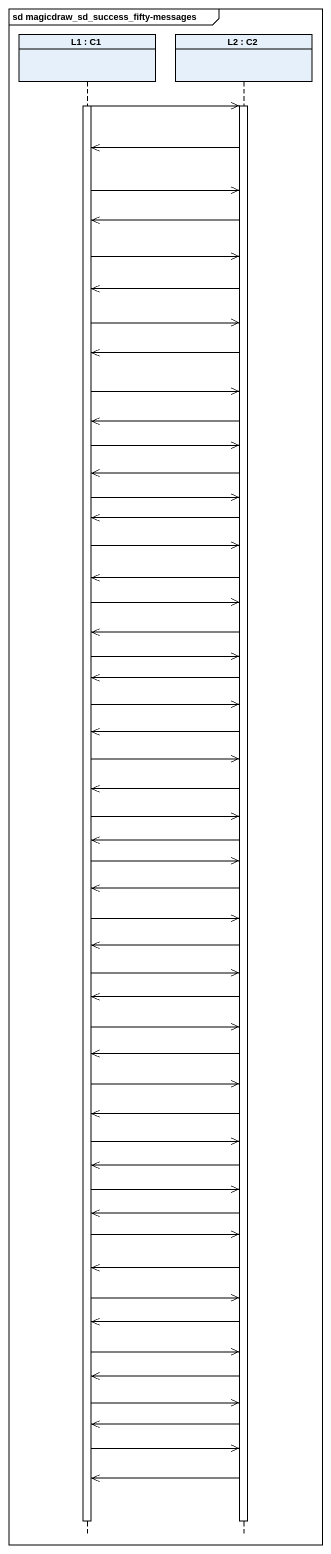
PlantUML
@startuml
mainframe sd magicdraw_sd_success_fifty-messages
hide footbox
participant "L1 : C1" as L1
participant "L2 : C2" as L2

activate L1
L1 ->> L2
activate L2
L2 ->> L1
L1 ->> L2
L2 ->> L1
L1 ->> L2
L2 ->> L1
L1 ->> L2
L2 ->> L1
L1 ->> L2
L2 ->> L1
L1 ->> L2
L2 ->> L1
L1 ->> L2
L2 ->> L1
L1 ->> L2
L2 ->> L1
L1 ->> L2
L2 ->> L1
L1 ->> L2
L2 ->> L1
L1 ->> L2
L2 ->> L1
L1 ->> L2
L2 ->> L1
L1 ->> L2
L2 ->> L1
L1 ->> L2
L2 ->> L1
L1 ->> L2
L2 ->> L1
L1 ->> L2
L2 ->> L1
L1 ->> L2
L2 ->> L1
L1 ->> L2
L2 ->> L1
L1 ->> L2
L2 ->> L1
L1 ->> L2
L2 ->> L1
L1 ->> L2
L2 ->> L1
L1 ->> L2
L2 ->> L1
L1 ->> L2
L2 ->> L1
L1 ->> L2
L2 ->> L1
L1 ->> L2
L2 ->> L1
deactivate L1
deactivate L2
@enduml
